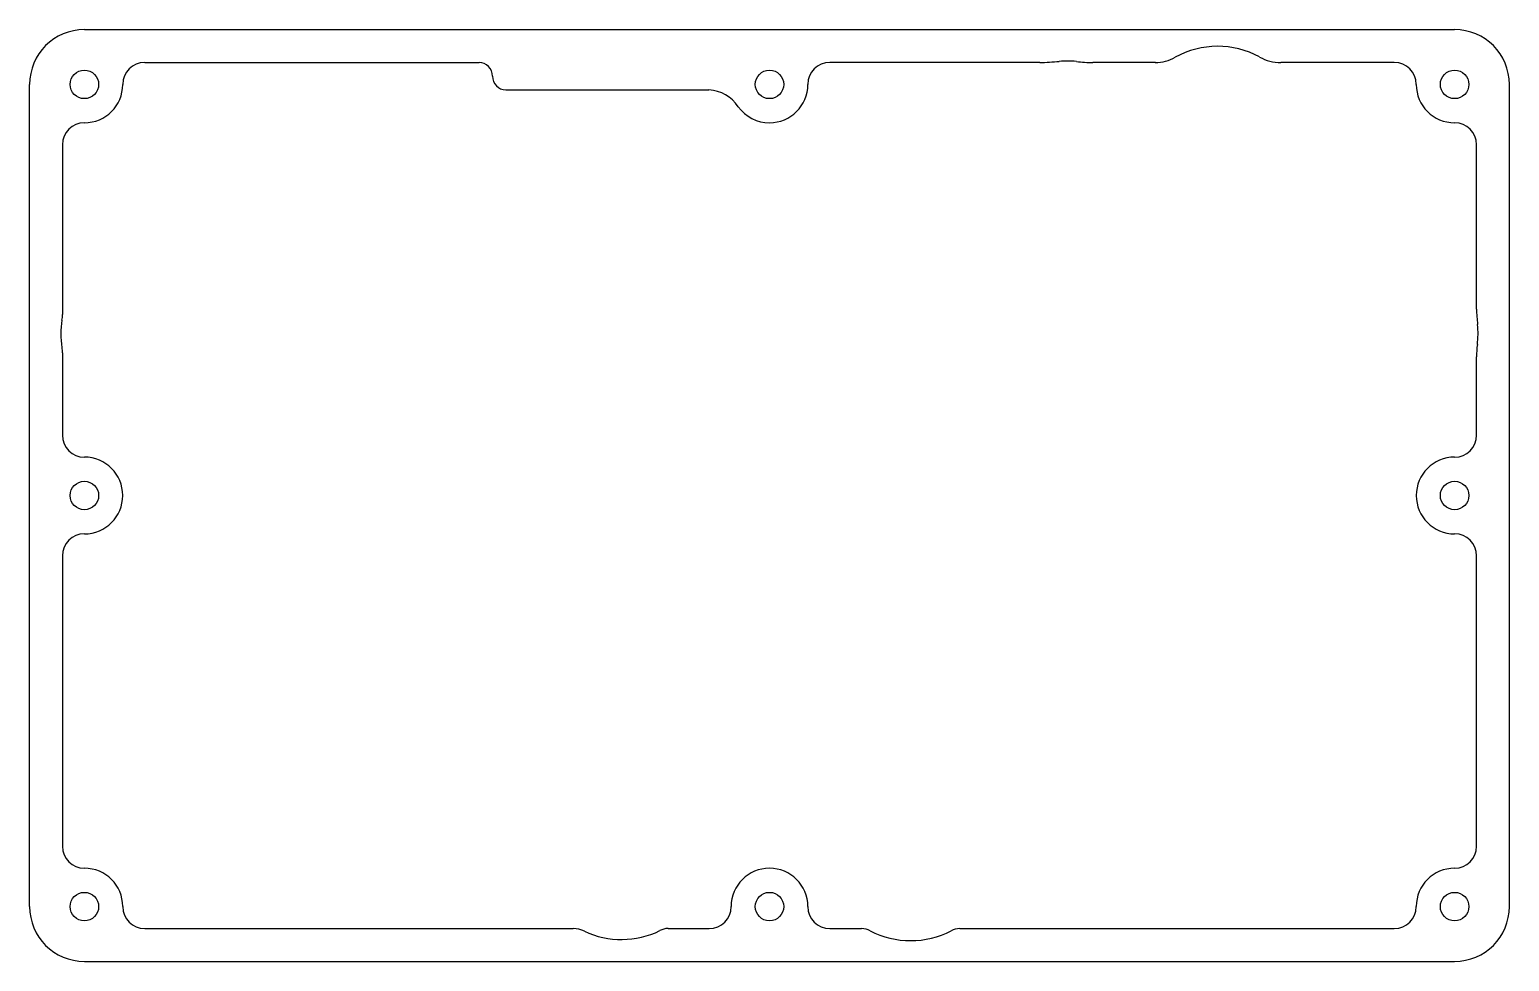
# Model space of a CAD drawing. Header units: millimetres. Extents: x 0 to 270, y 0 to 170.
import ezdxf

# ---------------------------------------------------------------- set-up
doc = ezdxf.new("R2010")
doc.units = ezdxf.units.MM
doc.layers.add('4 - McM - HT - Hollow', color=3, linetype='Continuous', lineweight=25, true_color=0x00ff00)

msp = doc.modelspace()

# ---------------------------------------------------------------- linework, layer by layer
at = {"layer": '4 - McM - HT - Hollow'}
for p, q in [((10, 170), (260, 170)), ((21, 164), (82, 164)), ((184.3, 164), (146, 164)), ((205.4, 164), (194, 164)), ((249, 164), (228.3, 164)), ((0, 10), (0, 160)), ((270, 10), (270, 160)), ((86.95, 159), (123.95, 159)), ((6, 149), (6, 118)), ((264, 119), (264, 149)), ((6, 111), (6, 96)), ((264, 96), (264, 110.3)), ((6, 74), (6, 21)), ((264, 21), (264, 74)), ((21, 6), (99.2, 6)), ((116.5, 6), (124, 6)), ((146, 6), (151.8, 6)), ((169.71, 6), (249, 6)), ((10, 0), (260, 0))]:
    msp.add_line(p, q, dxfattribs=at)
for centre in [(10, 160), (135, 160), (260, 160), (10, 85), (260, 85), (10, 10), (135, 10), (260, 10)]:
    msp.add_circle(centre, 2.6, dxfattribs=at)
for centre, radius, start, end in [((10, 160), 10, 90, 180), ((260, 160), 10, 0, 90), ((205.43, 171.25), 7.25, 269.7256, 299.7134), ((216.76, 150.95), 16, 61.4338, 118.9108), ((228.26, 171.9), 7.9, 240.874, 270.2971), ((21, 160), 4, 90, 180), ((81.95, 161.5), 2.5, 0, 88.8542), ((146, 160), 4, 90, 180), ((183.87, 203.47), 39.47, 270.6261, 275.8173), ((189.38, 148.27), 16, 84.1768, 95.3995), ((193.8, 184.74), 20.74, 262.2333, 270.5462), ((249, 160), 4, 0, 90), ((10, 160), 7, 270, 0), ((86.95, 161.5), 2.5, 180, 268.8542), ((135, 160), 7, 270, 360), ((260, 160), 7, 180, 270), ((123.68, 152.33), 6.67, 32.6433, 87.7168), ((135, 160), 7, 215.5377, 270), ((10, 149), 4, 90, 180), ((260, 149), 4, 0, 90), ((291.27, 119.5), 27.27, 181.0464, 186.9468), ((21.72, 114.53), 16.01, 171.1131, 189.0677), ((0.54, 117.99), 5.46, 349.5508, 0.1174), ((248.28, 114.52), 16, 352.8803, 6.0193), ((1.33, 111.12), 4.67, 358.5274, 10.8968), ((277.06, 110.49), 13.06, 170.9715, 180.8274), ((10, 96), 4, 180, 270), ((260, 96), 4, 270, 0), ((10, 85), 7, 270, 90), ((260, 85), 7, 90, 270), ((10, 74), 4, 90, 180), ((260, 74), 4, 0, 90), ((10, 21), 4, 180, 270), ((260, 21), 4, 270, 0), ((10, 10), 7, 0, 90), ((135, 10), 7, 0, 180), ((260, 10), 7, 90, 180), ((10, 10), 10, 180, 270), ((21, 10), 4, 180, 270), ((124, 10), 4, 270, 0), ((146, 10), 4, 180, 270), ((249, 10), 4, 270, 0), ((260, 10), 10, 270, 0), ((99.1, 1.2), 4.8, 63.6335, 88.8372), ((108, 20.02), 16.02, 245.0131, 295.8929), ((116.53, 2.79), 3.21, 90.4712, 118.5418), ((151.73, 2.43), 3.57, 62.6657, 88.8057), ((160.76, 19.79), 16, 242.4809, 297.4906), ((169.77, 2.51), 3.49, 91.0472, 117.7681)]:
    msp.add_arc(centre, radius, start, end, dxfattribs=at)

doc.saveas('drawing.dxf')
